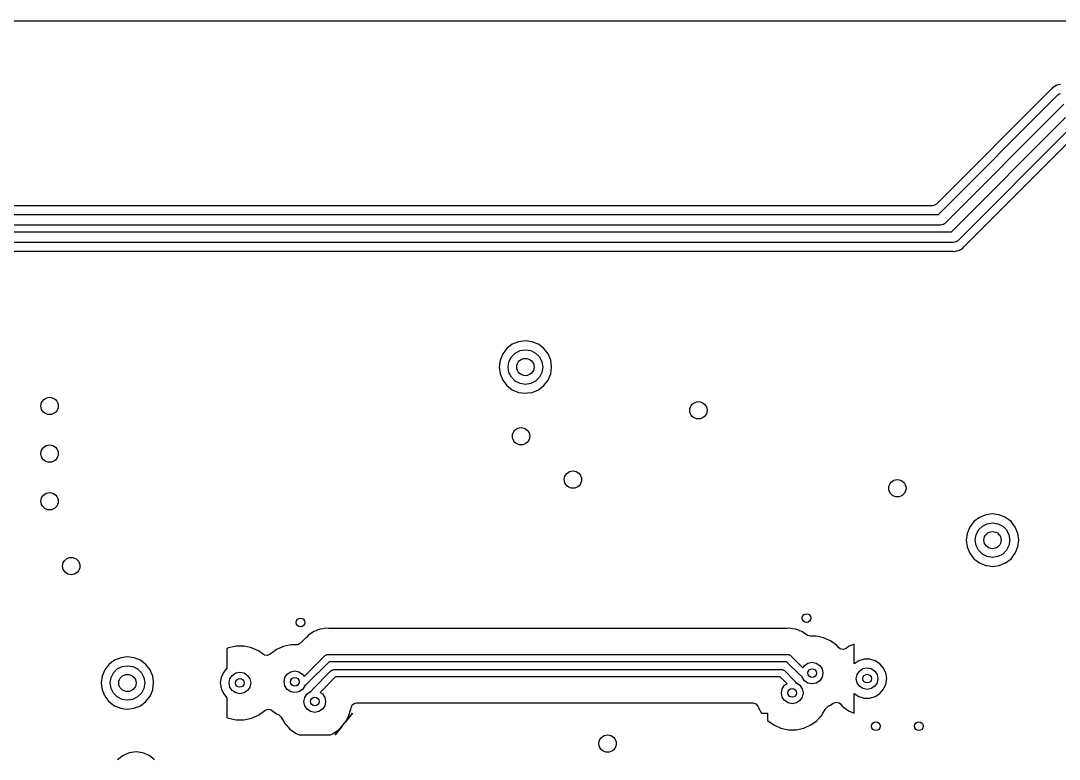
# Model space of a CAD drawing. Extents: x 0.4 to 10.6, y -8.1 to -0.4.
# Drawn here: x 5.639 to 6.584, y -1.951 to -1.28 of the extents above; entities that cross this region are included whole.
import ezdxf

# ---------------------------------------------------------------- set-up
doc = ezdxf.new("R2010")
doc.units = 0
doc.header["$MEASUREMENT"] = 0
doc.layers.add('BLACK', color=7, linetype='CONTINUOUS')

msp = doc.modelspace()

# ---------------------------------------------------------------- linework, layer by layer
at = {"layer": 'BLACK', "linetype": 'CONTINUOUS'}
for p, q in [((4.78348, -1.27955), (7.46061, -1.27955)), ((6.57708, -1.3418), (6.4725, -1.44639)), ((6.57723, -1.34165), (6.57708, -1.3418)), ((6.57825, -1.34043), (6.57723, -1.34165)), ((6.57963, -1.33963), (6.57825, -1.34043)), ((6.57825, -1.34043), (6.57825, -1.34043)), ((6.57981, -1.33951), (6.57963, -1.33963)), ((6.58111, -1.3386), (6.57981, -1.33951)), ((6.5813, -1.33851), (6.58111, -1.3386)), ((6.58197, -1.33824), (6.5813, -1.33851)), ((6.58216, -1.33817), (6.58197, -1.33824)), ((6.58373, -1.33789), (6.58216, -1.33817)), ((6.58394, -1.33784), (6.58373, -1.33789)), ((6.58548, -1.33743), (6.58394, -1.33784)), ((6.47434, -1.45571), (6.58313, -1.34691)), ((6.58313, -1.34691), (6.58384, -1.34639)), ((6.58384, -1.34639), (6.58395, -1.34625)), ((6.58395, -1.34625), (6.58406, -1.34622)), ((6.58406, -1.34622), (6.58426, -1.34607)), ((6.58426, -1.34607), (6.58545, -1.34582)), ((6.58865, -1.35531), (6.47986, -1.46411)), ((6.48615, -1.47146), (6.59002, -1.36758)), ((6.59554, -1.37598), (6.49167, -1.47986)), ((6.49772, -1.48497), (6.59738, -1.38531)), ((6.46905, -1.44781), (4.98062, -1.44781)), ((6.47009, -1.4477), (6.46905, -1.44781)), ((6.4725, -1.44639), (6.47009, -1.4477)), ((4.96721, -1.45571), (6.47434, -1.45571)), ((6.47874, -1.46495), (6.47755, -1.46521)), ((6.47894, -1.4648), (6.47874, -1.46495)), ((6.47904, -1.46477), (6.47894, -1.4648)), ((6.47915, -1.46464), (6.47904, -1.46477)), ((6.47986, -1.46411), (6.47915, -1.46464)), ((4.93511, -1.47146), (6.48615, -1.47146)), ((6.47638, -1.46555), (4.96356, -1.46555)), ((6.47755, -1.46521), (6.47638, -1.46555)), ((6.48819, -1.4813), (4.93307, -1.4813)), ((6.48936, -1.48096), (6.48819, -1.4813)), ((6.49055, -1.4807), (6.48936, -1.48096)), ((6.49075, -1.48055), (6.49055, -1.4807)), ((6.49085, -1.48052), (6.49075, -1.48055)), ((6.49097, -1.48038), (6.49085, -1.48052)), ((6.49167, -1.47986), (6.49097, -1.48038)), ((4.93374, -1.48919), (6.48752, -1.48919)), ((6.48752, -1.48919), (6.48774, -1.4892)), ((6.48774, -1.4892), (6.48932, -1.48934)), ((6.48932, -1.48934), (6.49086, -1.48893)), ((6.49086, -1.48893), (6.49107, -1.48888)), ((6.49107, -1.48888), (6.49264, -1.48861)), ((6.49264, -1.48861), (6.49284, -1.48853)), ((6.49264, -1.48861), (6.49264, -1.48861)), ((6.49284, -1.48853), (6.4935, -1.48826)), ((6.4935, -1.48826), (6.49369, -1.48817)), ((6.49369, -1.48817), (6.49499, -1.48726)), ((6.49369, -1.48817), (6.49369, -1.48817)), ((6.49499, -1.48726), (6.49517, -1.48714)), ((6.49517, -1.48714), (6.49655, -1.48635)), ((6.49655, -1.48635), (6.4975, -1.48522)), ((6.49655, -1.48635), (6.49655, -1.48635)), ((6.4975, -1.48522), (6.49758, -1.48513)), ((6.49758, -1.48513), (6.49772, -1.48497)), ((6.08156, -1.57763), (6.07777, -1.58257)), ((6.0865, -1.57384), (6.08156, -1.57763)), ((6.09225, -1.57145), (6.0865, -1.57384)), ((6.09843, -1.57064), (6.09225, -1.57145)), ((6.09225, -1.57145), (6.09225, -1.57145)), ((6.1046, -1.57145), (6.09843, -1.57064)), ((6.09843, -1.57064), (6.09843, -1.57064)), ((6.11021, -1.57378), (6.1046, -1.57145)), ((6.1046, -1.57145), (6.1046, -1.57145)), ((6.11035, -1.57384), (6.11021, -1.57378)), ((6.11529, -1.57763), (6.11035, -1.57384)), ((6.11908, -1.58257), (6.11529, -1.57763)), ((6.07777, -1.58257), (6.07539, -1.58832)), ((6.08345, -1.58962), (6.08568, -1.58523)), ((6.08568, -1.58523), (6.08917, -1.58175)), ((6.08917, -1.58175), (6.09356, -1.57951)), ((6.09356, -1.57951), (6.09843, -1.57874)), ((6.09843, -1.57874), (6.10329, -1.57951)), ((6.10329, -1.57951), (6.10768, -1.58175)), ((6.10768, -1.58175), (6.11117, -1.58523)), ((6.11117, -1.58523), (6.1134, -1.58962)), ((6.12146, -1.58832), (6.11908, -1.58257)), ((6.07539, -1.58832), (6.07458, -1.59449)), ((6.07458, -1.59449), (6.07458, -1.59449)), ((6.07458, -1.59449), (6.07539, -1.60066)), ((6.07539, -1.58832), (6.07539, -1.58832)), ((6.08268, -1.59449), (6.08345, -1.58962)), ((6.08345, -1.59935), (6.08268, -1.59449)), ((6.1134, -1.58962), (6.11417, -1.59449)), ((6.11417, -1.59449), (6.1134, -1.59935)), ((6.12227, -1.59449), (6.12146, -1.58832)), ((6.12146, -1.60066), (6.12227, -1.59449)), ((6.07539, -1.60066), (6.07539, -1.60066)), ((6.07539, -1.60066), (6.07777, -1.60641)), ((6.07777, -1.60641), (6.08156, -1.61135)), ((6.08568, -1.60374), (6.08345, -1.59935)), ((6.08917, -1.60723), (6.08568, -1.60374)), ((6.11117, -1.60374), (6.10768, -1.60723)), ((6.1134, -1.59935), (6.11117, -1.60374)), ((6.11529, -1.61135), (6.11908, -1.60641)), ((6.11908, -1.60641), (6.12146, -1.60066)), ((6.08156, -1.61135), (6.0865, -1.61514)), ((6.0865, -1.61514), (6.09225, -1.61752)), ((6.09356, -1.60947), (6.08917, -1.60723)), ((6.09843, -1.61024), (6.09356, -1.60947)), ((6.10329, -1.60947), (6.09843, -1.61024)), ((6.10768, -1.60723), (6.10329, -1.60947)), ((6.1046, -1.61752), (6.11035, -1.61514)), ((6.11035, -1.61514), (6.11529, -1.61135)), ((6.09225, -1.61752), (6.09534, -1.61793)), ((6.09534, -1.61793), (6.09843, -1.61833)), ((6.09843, -1.61833), (6.10048, -1.61806)), ((6.09843, -1.61833), (6.09843, -1.61833)), ((6.09843, -1.61833), (6.09843, -1.61833)), ((6.10048, -1.61806), (6.1046, -1.61752)), ((6.51745, -1.72894), (6.5117, -1.73132)), ((6.52362, -1.72812), (6.51745, -1.72894)), ((6.51745, -1.72894), (6.51745, -1.72894)), ((6.52979, -1.72894), (6.52362, -1.72812)), ((6.52362, -1.72812), (6.52362, -1.72812)), ((6.53554, -1.73132), (6.52979, -1.72894)), ((6.52979, -1.72894), (6.52979, -1.72894)), ((6.50676, -1.73511), (6.50297, -1.74005)), ((6.5117, -1.73132), (6.50676, -1.73511)), ((6.51088, -1.74271), (6.51437, -1.73923)), ((6.51437, -1.73923), (6.51876, -1.73699)), ((6.51876, -1.73699), (6.52362, -1.73622)), ((6.52362, -1.73622), (6.52849, -1.73699)), ((6.52849, -1.73699), (6.53288, -1.73923)), ((6.53288, -1.73923), (6.53636, -1.74271)), ((6.54048, -1.73511), (6.53554, -1.73132)), ((6.54427, -1.74005), (6.54048, -1.73511)), ((6.50059, -1.7458), (6.49978, -1.75197)), ((6.50297, -1.74005), (6.50059, -1.7458)), ((6.50059, -1.7458), (6.50059, -1.7458)), ((6.50787, -1.75197), (6.50864, -1.7471)), ((6.50864, -1.7471), (6.51088, -1.74271)), ((6.53636, -1.74271), (6.5386, -1.7471)), ((6.5386, -1.7471), (6.53937, -1.75197)), ((6.54666, -1.7458), (6.54427, -1.74005)), ((6.54747, -1.75197), (6.54666, -1.7458)), ((6.49978, -1.75197), (6.49978, -1.75197)), ((6.49978, -1.75197), (6.50059, -1.75814)), ((6.50059, -1.75814), (6.50059, -1.75814)), ((6.50059, -1.75814), (6.50211, -1.76181)), ((6.50864, -1.75683), (6.50787, -1.75197)), ((6.51088, -1.76122), (6.50864, -1.75683)), ((6.5386, -1.75683), (6.53636, -1.76122)), ((6.53937, -1.75197), (6.5386, -1.75683)), ((6.54427, -1.76389), (6.54666, -1.75814)), ((6.54666, -1.75814), (6.54747, -1.75197)), ((6.50211, -1.76181), (6.50297, -1.76389)), ((6.50297, -1.76389), (6.50676, -1.76883)), ((6.51437, -1.76471), (6.51088, -1.76122)), ((6.51876, -1.76695), (6.51437, -1.76471)), ((6.52362, -1.76772), (6.51876, -1.76695)), ((6.52849, -1.76695), (6.52362, -1.76772)), ((6.53288, -1.76471), (6.52849, -1.76695)), ((6.53636, -1.76122), (6.53288, -1.76471)), ((6.54048, -1.76883), (6.54427, -1.76389)), ((6.50676, -1.76883), (6.5117, -1.77262)), ((6.5117, -1.77262), (6.51745, -1.775)), ((6.51745, -1.775), (6.52054, -1.77541)), ((6.52054, -1.77541), (6.52362, -1.77581)), ((6.52362, -1.77581), (6.52574, -1.77554)), ((6.52362, -1.77581), (6.52362, -1.77581)), ((6.52362, -1.77581), (6.52362, -1.77581)), ((6.52574, -1.77554), (6.52979, -1.775)), ((6.52979, -1.775), (6.53554, -1.77262)), ((6.53554, -1.77262), (6.54048, -1.76883)), ((5.91032, -1.8333), (5.90814, -1.83428)), ((5.91069, -1.83323), (5.91032, -1.8333)), ((5.91154, -1.83299), (5.91069, -1.83323)), ((5.9119, -1.83286), (5.91154, -1.83299)), ((5.91427, -1.83257), (5.9119, -1.83286)), ((5.91442, -1.83255), (5.91427, -1.83257)), ((5.91676, -1.83212), (5.91442, -1.83255)), ((5.91915, -1.83226), (5.91676, -1.83212)), ((5.91676, -1.83212), (5.91676, -1.83212)), ((5.9193, -1.83226), (5.91915, -1.83226)), ((6.33661, -1.83226), (5.9193, -1.83226)), ((6.33676, -1.83226), (6.33661, -1.83226)), ((6.33914, -1.83212), (6.33676, -1.83226)), ((6.34149, -1.83255), (6.33914, -1.83212)), ((6.33914, -1.83212), (6.33914, -1.83212)), ((6.34164, -1.83257), (6.34149, -1.83255)), ((6.34401, -1.83286), (6.34164, -1.83257)), ((6.34436, -1.83299), (6.34401, -1.83286)), ((6.34401, -1.83286), (6.34401, -1.83286)), ((6.34401, -1.83286), (6.34401, -1.83286)), ((6.34401, -1.83286), (6.34401, -1.83286)), ((6.34401, -1.83286), (6.34401, -1.83286)), ((6.34521, -1.83323), (6.34436, -1.83299)), ((6.34559, -1.8333), (6.34521, -1.83323)), ((6.34777, -1.83428), (6.34559, -1.8333)), ((6.34559, -1.8333), (6.34559, -1.8333)), ((5.89869, -1.8408), (5.89369, -1.8458)), ((5.89879, -1.84069), (5.89869, -1.8408)), ((5.90038, -1.8389), (5.89879, -1.84069)), ((5.90234, -1.83755), (5.90038, -1.8389)), ((5.90038, -1.8389), (5.90038, -1.8389)), ((5.90246, -1.83746), (5.90234, -1.83755)), ((5.90434, -1.83599), (5.90246, -1.83746)), ((5.90449, -1.83592), (5.90434, -1.83599)), ((5.90434, -1.83599), (5.90434, -1.83599)), ((5.90469, -1.83583), (5.90449, -1.83592)), ((5.90546, -1.8354), (5.90469, -1.83583)), ((5.90577, -1.83518), (5.90546, -1.8354)), ((5.908, -1.83433), (5.90577, -1.83518)), ((5.90577, -1.83518), (5.90577, -1.83518)), ((5.90814, -1.83428), (5.908, -1.83433)), ((6.3479, -1.83433), (6.34777, -1.83428)), ((6.35013, -1.83518), (6.3479, -1.83433)), ((6.35045, -1.8354), (6.35013, -1.83518)), ((6.35013, -1.83518), (6.35013, -1.83518)), ((6.35122, -1.83583), (6.35045, -1.8354)), ((6.35156, -1.83599), (6.35122, -1.83583)), ((6.35344, -1.83746), (6.35156, -1.83599)), ((6.35356, -1.83755), (6.35344, -1.83746)), ((6.35493, -1.83849), (6.35356, -1.83755)), ((6.35507, -1.83858), (6.35493, -1.83849)), ((6.35771, -1.83936), (6.35507, -1.83858)), ((6.36296, -1.83936), (6.35771, -1.83936)), ((6.36482, -1.83975), (6.36296, -1.83936)), ((6.36296, -1.83936), (6.36296, -1.83936)), ((6.36985, -1.84082), (6.36482, -1.83975)), ((6.37628, -1.84368), (6.36985, -1.84082)), ((6.36985, -1.84082), (6.36985, -1.84082)), ((5.82818, -1.84987), (5.82677, -1.8505)), ((5.82677, -1.8505), (5.82677, -1.86844)), ((5.83386, -1.84866), (5.82818, -1.84987)), ((5.83506, -1.84841), (5.83386, -1.84866)), ((5.8421, -1.84841), (5.83506, -1.84841)), ((5.84393, -1.84879), (5.8421, -1.84841)), ((5.84899, -1.84987), (5.84393, -1.84879)), ((5.85542, -1.85273), (5.84899, -1.84987)), ((5.84899, -1.84987), (5.84899, -1.84987)), ((5.87176, -1.85156), (5.86796, -1.85432)), ((5.87819, -1.8487), (5.87176, -1.85156)), ((5.88386, -1.84749), (5.87819, -1.8487)), ((5.87819, -1.8487), (5.87819, -1.8487)), ((5.88507, -1.84723), (5.88386, -1.84749)), ((5.89024, -1.84723), (5.88507, -1.84723)), ((5.89127, -1.84712), (5.89024, -1.84723)), ((5.89369, -1.8458), (5.89127, -1.84712)), ((6.38197, -1.84782), (6.37628, -1.84368)), ((6.38377, -1.84982), (6.38197, -1.84782)), ((6.38197, -1.84782), (6.38197, -1.84782)), ((6.38197, -1.84782), (6.38197, -1.84782)), ((6.38197, -1.84782), (6.38197, -1.84782)), ((6.385, -1.8508), (6.38377, -1.84982)), ((6.38767, -1.85143), (6.385, -1.8508)), ((6.39027, -1.8505), (6.38767, -1.85143)), ((6.39261, -1.84879), (6.39027, -1.8505)), ((6.39764, -1.84656), (6.39261, -1.84879)), ((6.39764, -1.8645), (6.39764, -1.84656)), ((5.7243, -1.86124), (5.71936, -1.86503)), ((5.73005, -1.85886), (5.7243, -1.86124)), ((5.73622, -1.85804), (5.73005, -1.85886)), ((5.73005, -1.85886), (5.73005, -1.85886)), ((5.74239, -1.85886), (5.73622, -1.85804)), ((5.73622, -1.85804), (5.73622, -1.85804)), ((5.74568, -1.86022), (5.74239, -1.85886)), ((5.74239, -1.85886), (5.74239, -1.85886)), ((5.74814, -1.86124), (5.74568, -1.86022)), ((5.75308, -1.86503), (5.74814, -1.86124)), ((5.85993, -1.85601), (5.85542, -1.85273)), ((5.86086, -1.85654), (5.85993, -1.85601)), ((5.86359, -1.85688), (5.86086, -1.85654)), ((5.86583, -1.85581), (5.86359, -1.85688)), ((5.86585, -1.85585), (5.86583, -1.85581)), ((5.86606, -1.8557), (5.86585, -1.85585)), ((5.86796, -1.85432), (5.86606, -1.8557)), ((5.86606, -1.8557), (5.86606, -1.8557)), ((5.897, -1.87593), (5.91604, -1.85689)), ((5.91604, -1.85689), (5.91621, -1.85677)), ((5.91621, -1.85677), (5.91625, -1.85669)), ((5.91625, -1.85669), (5.91639, -1.85664)), ((5.91639, -1.85664), (5.91699, -1.85622)), ((5.91699, -1.85622), (5.91772, -1.85616)), ((5.91772, -1.85616), (5.91841, -1.85591)), ((5.91841, -1.85591), (6.3375, -1.85591)), ((6.3375, -1.85591), (6.3377, -1.85594)), ((6.3377, -1.85594), (6.33779, -1.85592)), ((6.33779, -1.85592), (6.33792, -1.85598)), ((6.33792, -1.85598), (6.33864, -1.85611)), ((6.33864, -1.85611), (6.3392, -1.85658)), ((6.3392, -1.85658), (6.33987, -1.85689)), ((6.33987, -1.85689), (6.35103, -1.86805)), ((6.40201, -1.86165), (6.39999, -1.86295)), ((6.4069, -1.86022), (6.40201, -1.86165)), ((6.40201, -1.86165), (6.40201, -1.86165)), ((6.40201, -1.86165), (6.40201, -1.86165)), ((6.412, -1.86022), (6.4069, -1.86022)), ((6.4069, -1.86022), (6.4069, -1.86022)), ((6.41689, -1.86165), (6.412, -1.86022)), ((6.412, -1.86022), (6.412, -1.86022)), ((6.42118, -1.86441), (6.41689, -1.86165)), ((6.41689, -1.86165), (6.41689, -1.86165)), ((6.41689, -1.86165), (6.41689, -1.86165)), ((5.71557, -1.86997), (5.71319, -1.87572)), ((5.71936, -1.86503), (5.71557, -1.86997)), ((5.72348, -1.87263), (5.72696, -1.86915)), ((5.72696, -1.86915), (5.73135, -1.86691)), ((5.73135, -1.86691), (5.73622, -1.86614)), ((5.73622, -1.86614), (5.74109, -1.86691)), ((5.74109, -1.86691), (5.74548, -1.86915)), ((5.74548, -1.86915), (5.74896, -1.87263)), ((5.75687, -1.86997), (5.75308, -1.86503)), ((5.75925, -1.87572), (5.75687, -1.86997)), ((5.82677, -1.86844), (5.82351, -1.8722)), ((5.88482, -1.87162), (5.88859, -1.87087)), ((5.88859, -1.87087), (5.89236, -1.87162)), ((5.91979, -1.8626), (5.89931, -1.88308)), ((5.90432, -1.88809), (5.92175, -1.87067)), ((6.33611, -1.8626), (5.91979, -1.8626)), ((5.92175, -1.87067), (5.92192, -1.87055)), ((5.92192, -1.87055), (5.92196, -1.87047)), ((5.92196, -1.87047), (5.9221, -1.87042)), ((5.9221, -1.87042), (5.9227, -1.87)), ((5.9227, -1.87), (5.92343, -1.86993)), ((5.92343, -1.86993), (5.92411, -1.86969)), ((5.92411, -1.86969), (6.33179, -1.86969)), ((6.33179, -1.86969), (6.332, -1.86972)), ((6.332, -1.86972), (6.33208, -1.8697)), ((6.33208, -1.8697), (6.33222, -1.86976)), ((6.33222, -1.86976), (6.33294, -1.86989)), ((6.33294, -1.86989), (6.3335, -1.87036)), ((6.3335, -1.87036), (6.33416, -1.87067)), ((6.33416, -1.87067), (6.34371, -1.88022)), ((6.34872, -1.87521), (6.33611, -1.8626)), ((6.35103, -1.86805), (6.35248, -1.86588)), ((6.35248, -1.86588), (6.35567, -1.86375)), ((6.35567, -1.86375), (6.35944, -1.863)), ((6.35944, -1.863), (6.36321, -1.86375)), ((6.36321, -1.86375), (6.3664, -1.86588)), ((6.3664, -1.86588), (6.36853, -1.86908)), ((6.36853, -1.86908), (6.36928, -1.87284)), ((6.39771, -1.86441), (6.39764, -1.8645)), ((6.39999, -1.86295), (6.39771, -1.86441)), ((6.40036, -1.87419), (6.40249, -1.87099)), ((6.40249, -1.87099), (6.40568, -1.86886)), ((6.40568, -1.86886), (6.40945, -1.86811)), ((6.40945, -1.86811), (6.41322, -1.86886)), ((6.41322, -1.86886), (6.41641, -1.87099)), ((6.41641, -1.87099), (6.41854, -1.87419)), ((6.42452, -1.86827), (6.42118, -1.86441)), ((6.42664, -1.8729), (6.42452, -1.86827)), ((5.71319, -1.87572), (5.71237, -1.88189)), ((5.71319, -1.87572), (5.71319, -1.87572)), ((5.72047, -1.88189), (5.72124, -1.87702)), ((5.72124, -1.87702), (5.72348, -1.87263)), ((5.74896, -1.87263), (5.7512, -1.87702)), ((5.7512, -1.87702), (5.75197, -1.88189)), ((5.75991, -1.88072), (5.75925, -1.87572)), ((5.75925, -1.87572), (5.75925, -1.87572)), ((5.76007, -1.88189), (5.75991, -1.88072)), ((5.82139, -1.87684), (5.82066, -1.88189)), ((5.82351, -1.8722), (5.82139, -1.87684)), ((5.82351, -1.8722), (5.82351, -1.8722)), ((5.82874, -1.88189), (5.82949, -1.87812)), ((5.82949, -1.87812), (5.83162, -1.87493)), ((5.83162, -1.87493), (5.83482, -1.8728)), ((5.83482, -1.8728), (5.83858, -1.87205)), ((5.83858, -1.87205), (5.84235, -1.8728)), ((5.84235, -1.8728), (5.84554, -1.87493)), ((5.84554, -1.87493), (5.84768, -1.87812)), ((5.84768, -1.87812), (5.84843, -1.88189)), ((5.87875, -1.88072), (5.8795, -1.87695)), ((5.8795, -1.88448), (5.87875, -1.88072)), ((5.8795, -1.87695), (5.88163, -1.87376)), ((5.88163, -1.87376), (5.88482, -1.87162)), ((5.89236, -1.87162), (5.89555, -1.87376)), ((5.89555, -1.87376), (5.897, -1.87593)), ((5.9255, -1.87638), (5.91148, -1.8904)), ((6.33041, -1.87638), (5.9255, -1.87638)), ((6.33656, -1.88253), (6.33041, -1.87638)), ((6.34371, -1.88022), (6.34383, -1.88039)), ((6.34383, -1.88039), (6.34391, -1.88043)), ((6.34391, -1.88043), (6.34396, -1.88057)), ((6.34396, -1.88057), (6.34438, -1.88117)), ((6.34939, -1.87552), (6.34872, -1.87521)), ((6.34995, -1.87599), (6.34939, -1.87552)), ((6.35023, -1.87604), (6.34995, -1.87599)), ((6.35035, -1.87661), (6.35023, -1.87604)), ((6.35248, -1.8798), (6.35035, -1.87661)), ((6.35567, -1.88194), (6.35248, -1.8798)), ((6.3664, -1.8798), (6.36321, -1.88194)), ((6.36853, -1.87661), (6.3664, -1.8798)), ((6.36928, -1.87284), (6.36853, -1.87661)), ((6.39961, -1.87795), (6.40036, -1.87419)), ((6.40036, -1.88172), (6.39961, -1.87795)), ((6.41854, -1.87419), (6.41929, -1.87795)), ((6.41929, -1.87795), (6.41854, -1.88172)), ((6.42737, -1.87795), (6.42664, -1.8729)), ((6.42664, -1.883), (6.42737, -1.87795)), ((5.71237, -1.88189), (5.71237, -1.88189)), ((5.71237, -1.88189), (5.71319, -1.88806)), ((5.71319, -1.88806), (5.71319, -1.88806)), ((5.71319, -1.88806), (5.71555, -1.89376)), ((5.72124, -1.88676), (5.72047, -1.88189)), ((5.72348, -1.89115), (5.72124, -1.88676)), ((5.7512, -1.88676), (5.74896, -1.89115)), ((5.75197, -1.88189), (5.7512, -1.88676)), ((5.75687, -1.89381), (5.75925, -1.88806)), ((5.75925, -1.88806), (5.76007, -1.88189)), ((5.82066, -1.88189), (5.82139, -1.88694)), ((5.82139, -1.88694), (5.82322, -1.89094)), ((5.82949, -1.88566), (5.82874, -1.88189)), ((5.83162, -1.88885), (5.82949, -1.88566)), ((5.83482, -1.89098), (5.83162, -1.88885)), ((5.84554, -1.88885), (5.84235, -1.89098)), ((5.84768, -1.88566), (5.84554, -1.88885)), ((5.84843, -1.88189), (5.84768, -1.88566)), ((5.88163, -1.88768), (5.8795, -1.88448)), ((5.88482, -1.88981), (5.88163, -1.88768)), ((5.88859, -1.89056), (5.88482, -1.88981)), ((5.89236, -1.88981), (5.88859, -1.89056)), ((5.89555, -1.88768), (5.89236, -1.88981)), ((5.89768, -1.88448), (5.89555, -1.88768)), ((5.89782, -1.8838), (5.89768, -1.88448)), ((5.89836, -1.88375), (5.89782, -1.8838)), ((5.89895, -1.88333), (5.89836, -1.88375)), ((5.89909, -1.88328), (5.89895, -1.88333)), ((5.89914, -1.8832), (5.89909, -1.88328)), ((5.89931, -1.88308), (5.89914, -1.8832)), ((5.89973, -1.89185), (5.90292, -1.88972)), ((5.90292, -1.88972), (5.90349, -1.8896)), ((5.90349, -1.8896), (5.90354, -1.88932)), ((5.90354, -1.88932), (5.90401, -1.88876)), ((5.90401, -1.88876), (5.90432, -1.88809)), ((5.91148, -1.8904), (5.91365, -1.89185)), ((6.3315, -1.89094), (6.33225, -1.88717)), ((6.33225, -1.88717), (6.33439, -1.88398)), ((6.33439, -1.88398), (6.33656, -1.88253)), ((6.34438, -1.88117), (6.34443, -1.88171)), ((6.34443, -1.88171), (6.34511, -1.88184)), ((6.34511, -1.88184), (6.34831, -1.88398)), ((6.34831, -1.88398), (6.35044, -1.88717)), ((6.35044, -1.88717), (6.35119, -1.89094)), ((6.35944, -1.88268), (6.35567, -1.88194)), ((6.36321, -1.88194), (6.35944, -1.88268)), ((6.40249, -1.88491), (6.40036, -1.88172)), ((6.40568, -1.88705), (6.40249, -1.88491)), ((6.40945, -1.8878), (6.40568, -1.88705)), ((6.41322, -1.88705), (6.40945, -1.8878)), ((6.41641, -1.88491), (6.41322, -1.88705)), ((6.41854, -1.88172), (6.41641, -1.88491)), ((6.42118, -1.89149), (6.42452, -1.88764)), ((6.42452, -1.88764), (6.42664, -1.883)), ((5.71555, -1.89376), (5.71557, -1.89381)), ((5.71557, -1.89381), (5.71936, -1.89875)), ((5.71936, -1.89875), (5.7243, -1.90254)), ((5.72696, -1.89463), (5.72348, -1.89115)), ((5.73135, -1.89687), (5.72696, -1.89463)), ((5.73622, -1.89764), (5.73135, -1.89687)), ((5.74109, -1.89687), (5.73622, -1.89764)), ((5.74548, -1.89463), (5.74109, -1.89687)), ((5.74896, -1.89115), (5.74548, -1.89463)), ((5.74814, -1.90254), (5.75308, -1.89875)), ((5.75308, -1.89875), (5.75687, -1.89381)), ((5.82322, -1.89094), (5.82351, -1.89158)), ((5.82351, -1.89158), (5.82677, -1.89534)), ((5.82677, -1.89534), (5.82677, -1.91328)), ((5.83858, -1.89173), (5.83482, -1.89098)), ((5.84235, -1.89098), (5.83858, -1.89173)), ((5.89684, -1.89881), (5.89759, -1.89504)), ((5.89759, -1.90258), (5.89684, -1.89881)), ((5.89759, -1.89504), (5.89973, -1.89185)), ((5.91365, -1.89185), (5.91578, -1.89504)), ((5.91578, -1.89504), (5.91653, -1.89881)), ((5.91653, -1.89881), (5.91578, -1.90258)), ((6.33225, -1.8947), (6.3315, -1.89094)), ((6.33439, -1.8979), (6.33225, -1.8947)), ((6.33758, -1.90003), (6.33439, -1.8979)), ((6.34831, -1.8979), (6.34511, -1.90003)), ((6.35044, -1.8947), (6.34831, -1.8979)), ((6.35119, -1.89094), (6.35044, -1.8947)), ((6.37862, -1.90029), (6.38122, -1.89937)), ((6.38122, -1.89937), (6.38389, -1.89999)), ((6.39764, -1.90935), (6.39764, -1.89141)), ((6.39764, -1.89141), (6.39771, -1.89149)), ((6.39771, -1.89149), (6.40201, -1.89425)), ((6.40201, -1.89425), (6.4069, -1.89569)), ((6.4069, -1.89569), (6.4069, -1.89569)), ((6.4069, -1.89569), (6.4069, -1.89569)), ((6.4069, -1.89569), (6.412, -1.89569)), ((6.412, -1.89569), (6.41689, -1.89425)), ((6.412, -1.89569), (6.412, -1.89569)), ((6.41689, -1.89425), (6.42118, -1.89149)), ((5.7243, -1.90254), (5.73005, -1.90492)), ((5.73005, -1.90492), (5.73313, -1.90533)), ((5.73313, -1.90533), (5.73622, -1.90574)), ((5.73622, -1.90574), (5.73828, -1.90546)), ((5.73622, -1.90574), (5.73622, -1.90574)), ((5.73622, -1.90574), (5.73622, -1.90574)), ((5.73828, -1.90546), (5.74239, -1.90492)), ((5.74239, -1.90492), (5.74814, -1.90254)), ((5.85542, -1.91105), (5.86111, -1.90691)), ((5.86111, -1.90691), (5.86132, -1.90676)), ((5.86111, -1.90691), (5.86111, -1.90691)), ((5.86132, -1.90676), (5.86135, -1.9068)), ((5.86135, -1.9068), (5.86358, -1.90573)), ((5.86358, -1.90573), (5.86631, -1.90607)), ((5.86631, -1.90607), (5.86724, -1.90659)), ((5.86724, -1.90659), (5.87176, -1.90987)), ((5.89973, -1.90577), (5.89759, -1.90258)), ((5.90292, -1.9079), (5.89973, -1.90577)), ((5.90669, -1.90865), (5.90292, -1.9079)), ((5.91045, -1.9079), (5.90669, -1.90865)), ((5.91365, -1.90577), (5.91045, -1.9079)), ((5.91578, -1.90258), (5.91365, -1.90577)), ((5.93744, -1.91251), (5.93962, -1.90581)), ((5.93962, -1.90581), (5.93977, -1.90439)), ((5.93977, -1.90439), (5.94081, -1.90185)), ((5.94081, -1.90185), (5.94307, -1.90027)), ((5.94307, -1.90027), (5.94462, -1.90002)), ((5.94462, -1.90002), (6.30554, -1.90002)), ((6.30554, -1.90002), (6.30818, -1.90079)), ((6.30818, -1.90079), (6.30998, -1.90287)), ((6.30998, -1.90287), (6.31019, -1.90339)), ((6.31019, -1.90339), (6.31059, -1.90463)), ((6.31059, -1.90463), (6.31059, -1.90463)), ((6.31059, -1.90463), (6.31331, -1.90935)), ((6.31331, -1.90935), (6.31337, -1.90945)), ((6.34135, -1.90078), (6.33758, -1.90003)), ((6.34511, -1.90003), (6.34135, -1.90078)), ((6.36932, -1.90945), (6.37191, -1.90496)), ((6.37191, -1.90496), (6.3739, -1.90307)), ((6.3739, -1.90307), (6.37415, -1.90294)), ((6.37415, -1.90294), (6.37628, -1.902)), ((6.37628, -1.902), (6.37862, -1.90029)), ((6.38389, -1.89999), (6.38512, -1.90098)), ((6.38512, -1.90098), (6.38692, -1.90297)), ((6.38692, -1.90297), (6.38692, -1.90297)), ((6.38692, -1.90297), (6.38692, -1.90297)), ((6.38692, -1.90297), (6.39261, -1.90711)), ((6.39261, -1.90711), (6.39764, -1.90935)), ((5.82677, -1.91328), (5.82818, -1.91391)), ((5.82818, -1.91391), (5.83506, -1.91537)), ((5.83506, -1.91537), (5.83506, -1.91537)), ((5.83506, -1.91537), (5.8421, -1.91537)), ((5.8421, -1.91537), (5.84899, -1.91391)), ((5.8421, -1.91537), (5.8421, -1.91537)), ((5.84899, -1.91391), (5.85542, -1.91105)), ((5.87176, -1.90987), (5.87176, -1.90987)), ((5.87176, -1.90987), (5.87388, -1.91082)), ((5.87388, -1.91082), (5.87597, -1.9126)), ((5.87597, -1.9126), (5.87612, -1.91284)), ((5.87612, -1.91284), (5.87945, -1.9186)), ((5.87945, -1.9186), (5.88079, -1.9201)), ((5.9252, -1.92913), (5.94094, -1.90945)), ((5.94094, -1.90945), (5.9347, -1.91725)), ((5.9347, -1.91725), (5.93744, -1.91251)), ((6.31337, -1.90945), (6.3189, -1.90945)), ((6.3189, -1.90945), (6.3189, -1.91602)), ((6.3189, -1.91602), (6.32451, -1.9201)), ((6.35818, -1.9201), (6.36387, -1.91596)), ((6.36387, -1.91596), (6.3644, -1.91537)), ((6.3644, -1.91537), (6.3669, -1.9126)), ((6.3669, -1.9126), (6.36858, -1.91073)), ((6.36858, -1.91073), (6.36932, -1.90945)), ((5.88079, -1.9201), (5.88416, -1.92383)), ((5.88416, -1.92383), (5.88416, -1.92383)), ((5.88416, -1.92383), (5.88416, -1.92383)), ((5.88416, -1.92383), (5.88985, -1.92797)), ((5.88985, -1.92797), (5.89247, -1.92913)), ((5.9209, -1.92913), (5.92352, -1.92797)), ((5.92352, -1.92797), (5.92921, -1.92383)), ((5.93122, -1.9216), (5.9252, -1.92913)), ((5.92921, -1.92383), (5.93122, -1.9216)), ((6.32451, -1.9201), (6.33094, -1.92296)), ((6.33094, -1.92296), (6.33783, -1.92442)), ((6.33783, -1.92442), (6.33783, -1.92442)), ((6.33783, -1.92442), (6.34487, -1.92442)), ((6.34487, -1.92442), (6.35175, -1.92296)), ((6.34487, -1.92442), (6.34487, -1.92442)), ((6.35175, -1.92296), (6.35818, -1.9201)), ((5.89247, -1.92913), (5.9209, -1.92913)), ((5.73792, -1.94547), (5.73217, -1.94785)), ((5.74409, -1.94466), (5.73792, -1.94547)), ((5.73792, -1.94547), (5.73792, -1.94547)), ((5.75027, -1.94547), (5.74409, -1.94466)), ((5.74409, -1.94466), (5.74409, -1.94466)), ((5.75602, -1.94785), (5.75027, -1.94547)), ((5.75027, -1.94547), (5.75027, -1.94547)), ((5.73217, -1.94785), (5.72723, -1.95164)), ((5.76096, -1.95164), (5.75602, -1.94785))]:
    msp.add_line(p, q, dxfattribs=at)
at = {"layer": 'BLACK'}
for centre, radius in [((6.09843, -1.59449), 0.00787), ((5.66535, -1.62992), 0.00787), ((6.25591, -1.63386), 0.00787), ((6.09449, -1.65748), 0.00787), ((5.66535, -1.67323), 0.00787), ((6.14173, -1.69685), 0.00787), ((6.43701, -1.70472), 0.00787), ((5.66535, -1.71654), 0.00787), ((6.52362, -1.75197), 0.00787), ((5.68504, -1.77559), 0.00787), ((5.8937, -1.82677), 0.00394), ((6.35433, -1.82283), 0.00394), ((6.35944, -1.87284), 0.00394), ((5.73622, -1.88189), 0.00787), ((5.83858, -1.88189), 0.00394), ((5.88859, -1.88072), 0.00394), ((6.40945, -1.87795), 0.00394), ((6.34135, -1.89094), 0.00394), ((5.90669, -1.89881), 0.00394), ((6.41732, -1.92126), 0.00394), ((6.45669, -1.92126), 0.00394), ((6.17323, -1.93701), 0.00787)]:
    msp.add_circle(centre, radius, dxfattribs=at)

doc.saveas('drawing.dxf')
